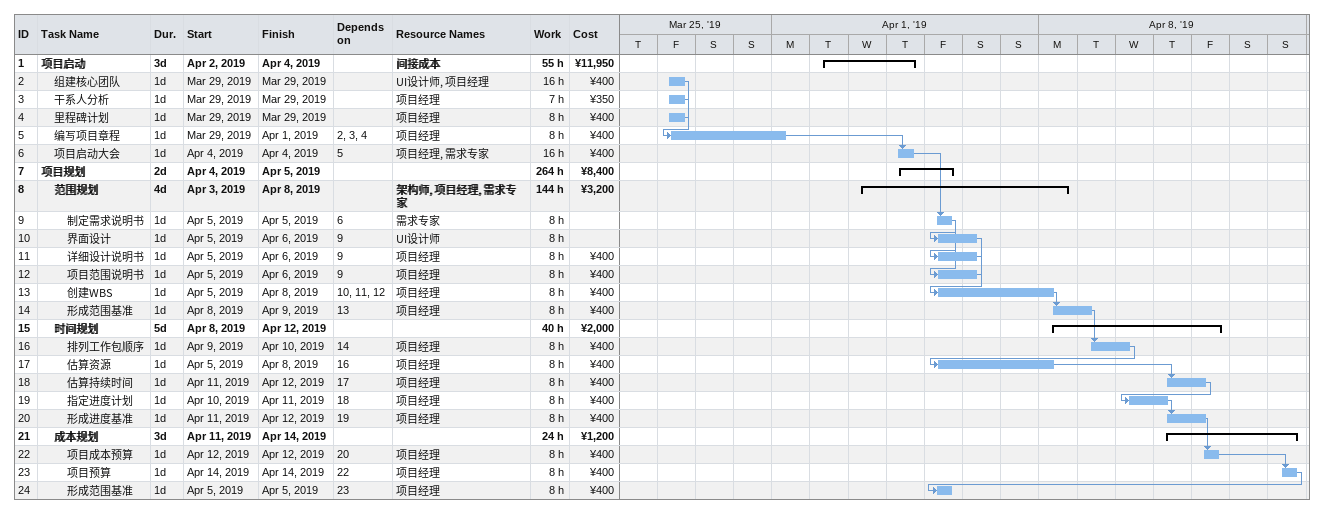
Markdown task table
| ID | Level | Task | Duration | Start | Finish | Predecessors | Resources | Work (h) | Cost (¥) |
|---|---|---|---|---|---|---|---|---|---|
| 1 | 1 | **项目启动** | 3d | 2019-04-02 | 2019-04-04 |  | 间接成本 | 55 | 11950 |
| 2 | 2 | 组建核心团队 | 1d | 2019-03-29 | 2019-03-29 |  | UI设计师, 项目经理 | 16 | 400 |
| 3 | 2 | 干系人分析 | 1d | 2019-03-29 | 2019-03-29 |  | 项目经理 | 7 | 350 |
| 4 | 2 | 里程碑计划 | 1d | 2019-03-29 | 2019-03-29 |  | 项目经理 | 8 | 400 |
| 5 | 2 | 编写项目章程 | 1d | 2019-03-29 | 2019-04-01 | 2, 3, 4 | 项目经理 | 8 | 400 |
| 6 | 2 | 项目启动大会 | 1d | 2019-04-04 | 2019-04-04 | 5 | 项目经理, 需求专家 | 16 | 400 |
| 7 | 1 | **项目规划** | 2d | 2019-04-04 | 2019-04-05 |  |  | 264 | 8400 |
| 8 | 2 | **范围规划** | 4d | 2019-04-03 | 2019-04-08 |  | 架构师, 项目经理, 需求专家 | 144 | 3200 |
| 9 | 3 | 制定需求说明书 | 1d | 2019-04-05 | 2019-04-05 | 6 | 需求专家 | 8 |  |
| 10 | 3 | 界面设计 | 1d | 2019-04-05 | 2019-04-06 | 9 | UI设计师 | 8 |  |
| 11 | 3 | 详细设计说明书 | 1d | 2019-04-05 | 2019-04-06 | 9 | 项目经理 | 8 | 400 |
| 12 | 3 | 项目范围说明书 | 1d | 2019-04-05 | 2019-04-06 | 9 | 项目经理 | 8 | 400 |
| 13 | 3 | 创建WBS | 1d | 2019-04-05 | 2019-04-08 | 10, 11, 12 | 项目经理 | 8 | 400 |
| 14 | 3 | 形成范围基准 | 1d | 2019-04-08 | 2019-04-09 | 13 | 项目经理 | 8 | 400 |
| 15 | 2 | **时间规划** | 5d | 2019-04-08 | 2019-04-12 |  |  | 40 | 2000 |
| 16 | 3 | 排列工作包顺序 | 1d | 2019-04-09 | 2019-04-10 | 14 | 项目经理 | 8 | 400 |
| 17 | 3 | 估算资源 | 1d | 2019-04-05 | 2019-04-08 | 16 | 项目经理 | 8 | 400 |
| 18 | 3 | 估算持续时间 | 1d | 2019-04-11 | 2019-04-12 | 17 | 项目经理 | 8 | 400 |
| 19 | 3 | 指定进度计划 | 1d | 2019-04-10 | 2019-04-11 | 18 | 项目经理 | 8 | 400 |
| 20 | 3 | 形成进度基准 | 1d | 2019-04-11 | 2019-04-12 | 19 | 项目经理 | 8 | 400 |
| 21 | 2 | **成本规划** | 3d | 2019-04-11 | 2019-04-14 |  |  | 24 | 1200 |
| 22 | 3 | 项目成本预算 | 1d | 2019-04-12 | 2019-04-12 | 20 | 项目经理 | 8 | 400 |
| 23 | 3 | 项目预算 | 1d | 2019-04-14 | 2019-04-14 | 22 | 项目经理 | 8 | 400 |
| 24 | 3 | 形成范围基准 | 1d | 2019-04-05 | 2019-04-05 | 23 | 项目经理 | 8 | 400 |
